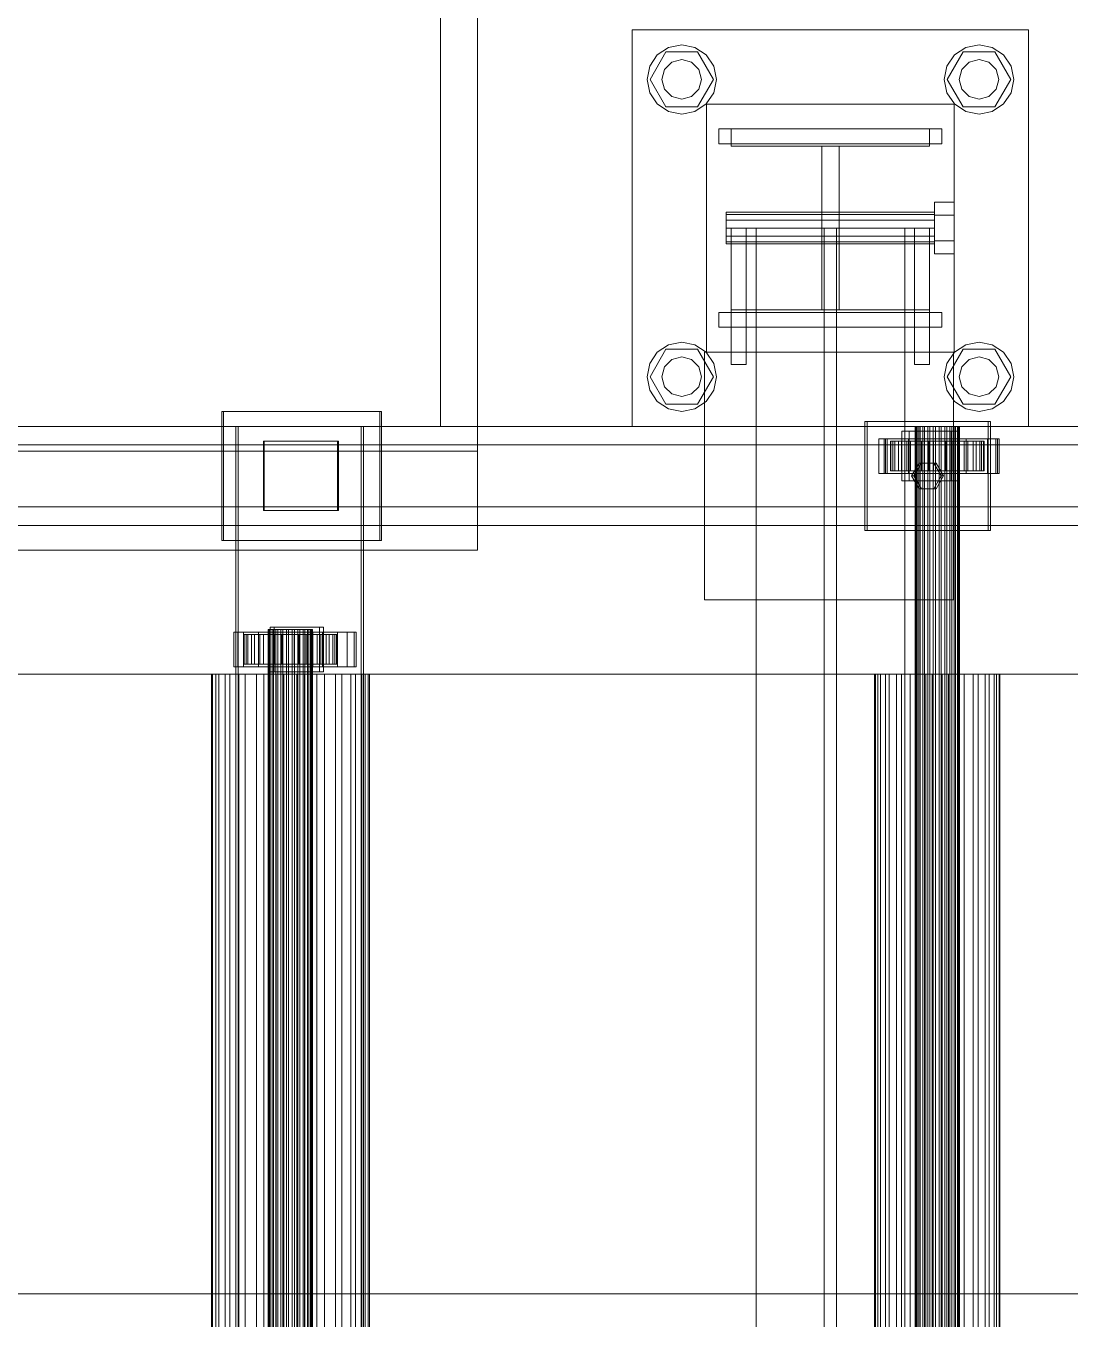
# Model space of a CAD drawing. Header units: millimetres. Extents: x -1970 to 34302, y -65268 to 6837.
# Drawn here: x 27851 to 28272, y -18010 to -17488 of the extents above; entities that cross this region are included whole.
import ezdxf

# ---------------------------------------------------------------- set-up
doc = ezdxf.new("R2010")
doc.units = ezdxf.units.MM
doc.layers.add('superior_C05', color=7, linetype='Continuous', lineweight=0)
doc.layers.add('superior_C07', color=7, linetype='Continuous', lineweight=0)

msp = doc.modelspace()

# ---------------------------------------------------------------- linework, layer by layer
at = {"layer": 'superior_C05'}
for p, q in [((28033.187, -17430), (28033.187, -17700)), ((28018.187, -17479.289), (28018.187, -17494.443)), ((28018.187, -17494.443), (28018.187, -17511.732)), ((28018.187, -17511.732), (28018.187, -17530.491)), ((28018.187, -17530.491), (28018.187, -17550)), ((28018.187, -17550), (28018.187, -17569.509)), ((28018.187, -17569.509), (28018.187, -17588.268)), ((28018.187, -17588.268), (28018.187, -17605.557)), ((28018.187, -17605.557), (28018.187, -17620.711)), ((28018.187, -17620.711), (28018.187, -17633.147)), ((28018.187, -17633.147), (28018.187, -17642.388)), ((28018.187, -17642.388), (28018.187, -17648.079)), ((28018.187, -17650), (27738.187, -17650)), ((28018.187, -17648.079), (28018.187, -17650)), ((27108.187, -17660), (28033.187, -17660)), ((28033.187, -17660), (28033.187, -17700)), ((28033.187, -17700), (27108.187, -17700)), ((28033.187, -17700), (27523.187, -17700))]:
    msp.add_line(p, q, dxfattribs=at)
at = {"layer": 'superior_C07'}
for p, q in [((28095.57, -17650), (28095.57, -17490)), ((28095.57, -17490), (28255.57, -17490)), ((28255.57, -17490), (28255.57, -17650)), ((28110.212, -17497.066), (28115.57, -17496)), ((28115.57, -17496), (28120.928, -17497.066)), ((28230.212, -17497.066), (28235.57, -17496)), ((28235.57, -17496), (28240.928, -17497.066)), ((28102.636, -17504.642), (28105.671, -17500.101)), ((28102.77, -17510), (28109.17, -17498.915)), ((28105.671, -17500.101), (28110.212, -17497.066)), ((28109.17, -17498.915), (28121.97, -17498.915)), ((28120.928, -17497.066), (28125.47, -17500.101)), ((28121.97, -17498.915), (28128.37, -17510)), ((28125.47, -17500.101), (28128.504, -17504.642)), ((28222.636, -17504.642), (28225.671, -17500.101)), ((28222.77, -17510), (28229.17, -17498.915)), ((28225.671, -17500.101), (28230.212, -17497.066)), ((28229.17, -17498.915), (28241.97, -17498.915)), ((28240.928, -17497.066), (28245.47, -17500.101)), ((28241.97, -17498.915), (28248.37, -17510)), ((28245.47, -17500.101), (28248.504, -17504.642)), ((28101.57, -17510), (28102.636, -17504.642)), ((28107.57, -17510), (28108.642, -17506)), ((28108.642, -17506), (28111.57, -17503.072)), ((28111.57, -17503.072), (28115.57, -17502)), ((28115.57, -17502), (28119.57, -17503.072)), ((28119.57, -17503.072), (28122.498, -17506)), ((28122.498, -17506), (28123.57, -17510)), ((28128.504, -17504.642), (28129.57, -17510)), ((28221.57, -17510), (28222.636, -17504.642)), ((28227.57, -17510), (28228.642, -17506)), ((28228.642, -17506), (28231.57, -17503.072)), ((28231.57, -17503.072), (28235.57, -17502)), ((28235.57, -17502), (28239.57, -17503.072)), ((28239.57, -17503.072), (28242.498, -17506)), ((28242.498, -17506), (28243.57, -17510)), ((28248.504, -17504.642), (28249.57, -17510)), ((28102.636, -17515.358), (28101.57, -17510)), ((28109.17, -17521.085), (28102.77, -17510)), ((28108.642, -17514), (28107.57, -17510)), ((28128.37, -17510), (28121.97, -17521.085)), ((28123.57, -17510), (28122.498, -17514)), ((28129.57, -17510), (28128.504, -17515.358)), ((28222.636, -17515.358), (28221.57, -17510)), ((28229.17, -17521.085), (28222.77, -17510)), ((28228.642, -17514), (28227.57, -17510)), ((28248.37, -17510), (28241.97, -17521.085)), ((28243.57, -17510), (28242.498, -17514)), ((28249.57, -17510), (28248.504, -17515.358)), ((28105.671, -17519.899), (28102.636, -17515.358)), ((28111.57, -17516.928), (28108.642, -17514)), ((28115.57, -17518), (28111.57, -17516.928)), ((28119.57, -17516.928), (28115.57, -17518)), ((28122.498, -17514), (28119.57, -17516.928)), ((28128.504, -17515.358), (28125.47, -17519.899)), ((28225.671, -17519.899), (28222.636, -17515.358)), ((28231.57, -17516.928), (28228.642, -17514)), ((28235.57, -17518), (28231.57, -17516.928)), ((28239.57, -17516.928), (28235.57, -17518)), ((28242.498, -17514), (28239.57, -17516.928)), ((28248.504, -17515.358), (28245.47, -17519.899)), ((28110.212, -17522.934), (28105.671, -17519.899)), ((28121.97, -17521.085), (28109.17, -17521.085)), ((28125.47, -17519.899), (28120.928, -17522.934)), ((28125.57, -17620), (28125.57, -17520)), ((28125.57, -17520), (28225.57, -17520)), ((28225.57, -17520), (28225.57, -17620)), ((28230.212, -17522.934), (28225.671, -17519.899)), ((28241.97, -17521.085), (28229.17, -17521.085)), ((28245.47, -17519.899), (28240.928, -17522.934)), ((28115.57, -17524), (28110.212, -17522.934)), ((28120.928, -17522.934), (28115.57, -17524)), ((28235.57, -17524), (28230.212, -17522.934)), ((28240.928, -17522.934), (28235.57, -17524)), ((28130.57, -17530), (28220.57, -17530)), ((28130.57, -17536), (28130.57, -17530)), ((28135.57, -17537), (28135.57, -17530)), ((28135.57, -17530), (28215.57, -17530)), ((28215.57, -17530), (28215.57, -17537)), ((28220.57, -17536), (28220.57, -17530)), ((28130.57, -17536), (28220.57, -17536)), ((28215.57, -17537), (28135.57, -17537)), ((28172.07, -17603), (28172.07, -17537)), ((28172.07, -17537), (28179.07, -17537)), ((28179.07, -17537), (28179.07, -17603)), ((28133.57, -17564.457), (28133.57, -17563.6)), ((28217.57, -17563.6), (28133.57, -17563.6)), ((28217.57, -17564.8), (28217.57, -17559.6)), ((28225.57, -17559.6), (28217.57, -17559.6)), ((28217.57, -17563.6), (28217.57, -17564.457)), ((28225.57, -17559.6), (28225.57, -17564.8)), ((28133.57, -17564.457), (28133.57, -17566.8)), ((28133.57, -17564.457), (28217.57, -17564.457)), ((28133.57, -17566.8), (28133.57, -17570)), ((28133.57, -17566.8), (28217.57, -17566.8)), ((28217.57, -17564.457), (28217.57, -17566.8)), ((28217.57, -17564.8), (28217.57, -17575.2)), ((28217.57, -17564.8), (28225.57, -17564.8)), ((28217.57, -17566.8), (28217.57, -17570)), ((28225.57, -17564.8), (28225.57, -17575.2)), ((28133.57, -17570), (28133.57, -17573.2)), ((28133.57, -17570), (28217.57, -17570)), ((28133.57, -17573.2), (28133.57, -17575.543)), ((28133.57, -17573.2), (28217.57, -17573.2)), ((28135.57, -17570), (28135.57, -17625)), ((28135.57, -17570), (28141.57, -17570)), ((28141.57, -17570), (28141.57, -17625)), ((28205.57, -17570), (28145.57, -17570)), ((28145.57, -17570), (28145.57, -18430)), ((28178.07, -17570), (28173.07, -17570)), ((28173.07, -17570), (28173.07, -18430)), ((28178.07, -18430), (28178.07, -17570)), ((28205.57, -18430), (28205.57, -17570)), ((28209.57, -17570), (28209.57, -17625)), ((28209.57, -17570), (28215.57, -17570)), ((28215.57, -17570), (28215.57, -17625)), ((28217.57, -17570), (28217.57, -17573.2)), ((28217.57, -17573.2), (28217.57, -17575.543)), ((28133.57, -17575.543), (28133.57, -17576.4)), ((28133.57, -17575.543), (28217.57, -17575.543)), ((28133.57, -17576.4), (28217.57, -17576.4)), ((28217.57, -17575.2), (28217.57, -17580.4)), ((28217.57, -17575.2), (28225.57, -17575.2)), ((28217.57, -17575.543), (28217.57, -17576.4)), ((28225.57, -17575.2), (28225.57, -17580.4)), ((28217.57, -17580.4), (28225.57, -17580.4)), ((28130.57, -17604), (28220.57, -17604)), ((28130.57, -17610), (28130.57, -17604)), ((28135.57, -17610), (28135.57, -17603)), ((28135.57, -17603), (28215.57, -17603)), ((28179.07, -17603), (28172.07, -17603)), ((28215.57, -17603), (28215.57, -17610)), ((28220.57, -17610), (28220.57, -17604)), ((28130.57, -17610), (28220.57, -17610)), ((28215.57, -17610), (28135.57, -17610)), ((28110.212, -17617.066), (28115.57, -17616)), ((28115.57, -17616), (28120.928, -17617.066)), ((28230.212, -17617.066), (28235.57, -17616)), ((28235.57, -17616), (28240.928, -17617.066)), ((28102.636, -17624.642), (28105.671, -17620.101)), ((28102.77, -17630), (28109.17, -17618.915)), ((28105.671, -17620.101), (28110.212, -17617.066)), ((28109.17, -17618.915), (28121.97, -17618.915)), ((28120.928, -17617.066), (28125.47, -17620.101)), ((28121.97, -17618.915), (28128.37, -17630)), ((28124.741, -17720), (28124.741, -17620)), ((28124.741, -17620), (28225.212, -17620)), ((28125.47, -17620.101), (28128.504, -17624.642)), ((28225.57, -17620), (28125.57, -17620)), ((28222.636, -17624.642), (28225.671, -17620.101)), ((28222.77, -17630), (28229.17, -17618.915)), ((28225.212, -17620), (28225.212, -17720)), ((28225.671, -17620.101), (28230.212, -17617.066)), ((28229.17, -17618.915), (28241.97, -17618.915)), ((28240.928, -17617.066), (28245.47, -17620.101)), ((28241.97, -17618.915), (28248.37, -17630)), ((28245.47, -17620.101), (28248.504, -17624.642)), ((28101.57, -17630), (28102.636, -17624.642)), ((28107.57, -17630), (28108.642, -17626)), ((28108.642, -17626), (28111.57, -17623.072)), ((28111.57, -17623.072), (28115.57, -17622)), ((28115.57, -17622), (28119.57, -17623.072)), ((28119.57, -17623.072), (28122.498, -17626)), ((28122.498, -17626), (28123.57, -17630)), ((28128.504, -17624.642), (28129.57, -17630)), ((28135.57, -17625), (28141.57, -17625)), ((28209.57, -17625), (28215.57, -17625)), ((28221.57, -17630), (28222.636, -17624.642)), ((28227.57, -17630), (28228.642, -17626)), ((28228.642, -17626), (28231.57, -17623.072)), ((28231.57, -17623.072), (28235.57, -17622)), ((28235.57, -17622), (28239.57, -17623.072)), ((28239.57, -17623.072), (28242.498, -17626)), ((28242.498, -17626), (28243.57, -17630)), ((28248.504, -17624.642), (28249.57, -17630)), ((28102.636, -17635.358), (28101.57, -17630)), ((28109.17, -17641.085), (28102.77, -17630)), ((28108.642, -17634), (28107.57, -17630)), ((28128.37, -17630), (28121.97, -17641.085)), ((28123.57, -17630), (28122.498, -17634)), ((28129.57, -17630), (28128.504, -17635.358)), ((28222.636, -17635.358), (28221.57, -17630)), ((28229.17, -17641.085), (28222.77, -17630)), ((28228.642, -17634), (28227.57, -17630)), ((28248.37, -17630), (28241.97, -17641.085)), ((28243.57, -17630), (28242.498, -17634)), ((28249.57, -17630), (28248.504, -17635.358)), ((28105.671, -17639.899), (28102.636, -17635.358)), ((28111.57, -17636.928), (28108.642, -17634)), ((28115.57, -17638), (28111.57, -17636.928)), ((28119.57, -17636.928), (28115.57, -17638)), ((28122.498, -17634), (28119.57, -17636.928)), ((28128.504, -17635.358), (28125.47, -17639.899)), ((28225.671, -17639.899), (28222.636, -17635.358)), ((28231.57, -17636.928), (28228.642, -17634)), ((28235.57, -17638), (28231.57, -17636.928)), ((28239.57, -17636.928), (28235.57, -17638)), ((28242.498, -17634), (28239.57, -17636.928)), ((28248.504, -17635.358), (28245.47, -17639.899)), ((28110.212, -17642.934), (28105.671, -17639.899)), ((28121.97, -17641.085), (28109.17, -17641.085)), ((28125.47, -17639.899), (28120.928, -17642.934)), ((28230.212, -17642.934), (28225.671, -17639.899)), ((28241.97, -17641.085), (28229.17, -17641.085)), ((28245.47, -17639.899), (28240.928, -17642.934)), ((27993.753, -17644), (27929.96, -17644)), ((27929.96, -17644), (27929.96, -17696)), ((27930.604, -17644), (27929.96, -17644)), ((27930.604, -17696), (27930.604, -17644)), ((27930.604, -17644), (27994.396, -17644)), ((27993.753, -17696), (27993.753, -17644)), ((27993.753, -17644), (27994.396, -17644)), ((27994.396, -17644), (27994.396, -17696)), ((28115.57, -17644), (28110.212, -17642.934)), ((28120.928, -17642.934), (28115.57, -17644)), ((28235.57, -17644), (28230.212, -17642.934)), ((28240.928, -17642.934), (28235.57, -17644)), ((28809.503, -17650), (27613.393, -17650)), ((27616.612, -17650), (28812.721, -17650)), ((28823.429, -17650), (27621.687, -17650)), ((27622.801, -17650), (28824.543, -17650)), ((27986.209, -17650), (27935.573, -17650)), ((27935.573, -17650), (27935.573, -18350)), ((27936.539, -17650), (27935.573, -17650)), ((27936.539, -18350), (27936.539, -17650)), ((27936.539, -17650), (27987.174, -17650)), ((27986.209, -18350), (27986.209, -17650)), ((27986.209, -17650), (27987.174, -17650)), ((27987.174, -17650), (27987.174, -18350)), ((28255.57, -17650), (28095.57, -17650)), ((28239.264, -17648), (28189.426, -17648)), ((28189.426, -17648), (28189.426, -17692)), ((28190.391, -17648), (28189.426, -17648)), ((28190.391, -17692), (28190.391, -17648)), ((28190.391, -17648), (28240.229, -17648)), ((28224.312, -17652), (28204.377, -17652)), ((28204.377, -17652), (28204.377, -17672)), ((28207.386, -17652), (28204.377, -17652)), ((28207.386, -17672), (28207.386, -17652)), ((28207.386, -17652), (28227.322, -17652)), ((28209.869, -17650), (28209.751, -17650)), ((28209.751, -17650), (28210.244, -17650)), ((28209.751, -18350), (28209.751, -17650)), ((28210.591, -17650), (28209.869, -17650)), ((28209.869, -18350), (28209.869, -17650)), ((28210.244, -17650), (28211.315, -17650)), ((28210.244, -18350), (28210.244, -17650)), ((28211.866, -17650), (28210.591, -17650)), ((28210.591, -18350), (28210.591, -17650)), ((28211.315, -17650), (28212.89, -17650)), ((28211.315, -18350), (28211.315, -17650)), ((28213.609, -17650), (28211.866, -17650)), ((28211.866, -18350), (28211.866, -17650)), ((28212.89, -17650), (28214.863, -17650)), ((28212.89, -18350), (28212.89, -17650)), ((28215.7, -17650), (28213.609, -17650)), ((28213.609, -18350), (28213.609, -17650)), ((28214.863, -17650), (28217.099, -17650)), ((28214.863, -18350), (28214.863, -17650)), ((28217.998, -17650), (28215.7, -17650)), ((28215.7, -18350), (28215.7, -17650)), ((28217.099, -17650), (28219.446, -17650)), ((28217.099, -18350), (28217.099, -17650)), ((28220.344, -17650), (28217.998, -17650)), ((28217.998, -18350), (28217.998, -17650)), ((28219.446, -17650), (28221.743, -17650)), ((28219.446, -18350), (28219.446, -17650)), ((28222.58, -17650), (28220.344, -17650)), ((28220.344, -18350), (28220.344, -17650)), ((28221.743, -17650), (28223.834, -17650)), ((28221.743, -18350), (28221.743, -17650)), ((28224.553, -17650), (28222.58, -17650)), ((28222.58, -18350), (28222.58, -17650)), ((28223.834, -17650), (28225.577, -17650)), ((28223.834, -18350), (28223.834, -17650)), ((28224.312, -17672), (28224.312, -17652)), ((28224.312, -17652), (28227.322, -17652)), ((28226.129, -17650), (28224.553, -17650)), ((28224.553, -18350), (28224.553, -17650)), ((28225.577, -17650), (28226.853, -17650)), ((28225.577, -18350), (28225.577, -17650)), ((28227.199, -17650), (28226.129, -17650)), ((28226.129, -18350), (28226.129, -17650)), ((28226.853, -17650), (28227.574, -17650)), ((28226.853, -18350), (28226.853, -17650)), ((28227.693, -17650), (28227.199, -17650)), ((28227.199, -18350), (28227.199, -17650)), ((28227.322, -17652), (28227.322, -17672)), ((28227.574, -17650), (28227.693, -17650)), ((28227.574, -18350), (28227.574, -17650)), ((28227.693, -17650), (28227.693, -18350)), ((28239.264, -17692), (28239.264, -17648)), ((28239.264, -17648), (28240.229, -17648)), ((28240.229, -17648), (28240.229, -17692)), ((28808.79, -17657.5), (27619.922, -17657.5)), ((27624.566, -17657.5), (28813.434, -17657.5)), ((27976.647, -17656), (27946.744, -17656)), ((27946.744, -17656), (27946.744, -17684)), ((27947.066, -17656), (27946.744, -17656)), ((27947.066, -17684), (27947.066, -17656)), ((27947.066, -17656), (27976.969, -17656)), ((27976.647, -17684), (27976.647, -17656)), ((27976.647, -17656), (27976.969, -17656)), ((27976.969, -17656), (27976.969, -17684)), ((28207.065, -17655), (28195.103, -17655)), ((28195.103, -17655), (28195.103, -17669)), ((28198.483, -17655), (28195.103, -17655)), ((28243.095, -17655), (28197.245, -17655)), ((28197.245, -17655), (28197.245, -17669)), ((28197.888, -17655), (28197.245, -17655)), ((28197.888, -17669), (28197.888, -17655)), ((28197.888, -17655), (28243.739, -17655)), ((28198.483, -17669), (28198.483, -17655)), ((28198.483, -17655), (28210.444, -17655)), ((28200.033, -17656), (28199.783, -17656)), ((28199.783, -17656), (28209.751, -17656)), ((28199.783, -17668), (28199.783, -17656)), ((28199.783, -17656), (28200.824, -17656)), ((28201.556, -17656), (28200.033, -17656)), ((28200.033, -17656), (28209.869, -17656)), ((28200.033, -17668), (28200.033, -17656)), ((28200.824, -17656), (28210.244, -17656)), ((28200.824, -17668), (28200.824, -17656)), ((28200.824, -17656), (28203.085, -17656)), ((28204.249, -17656), (28201.556, -17656)), ((28201.556, -17656), (28210.591, -17656)), ((28201.556, -17668), (28201.556, -17656)), ((28203.085, -17656), (28211.315, -17656)), ((28203.085, -17668), (28203.085, -17656)), ((28203.085, -17656), (28206.411, -17656)), ((28207.929, -17656), (28204.249, -17656)), ((28204.249, -17656), (28211.866, -17656)), ((28204.249, -17668), (28204.249, -17656)), ((28206.411, -17656), (28212.89, -17656)), ((28206.411, -17668), (28206.411, -17656)), ((28206.411, -17656), (28210.576, -17656)), ((28207.065, -17669), (28207.065, -17655)), ((28207.065, -17655), (28210.444, -17655)), ((28212.343, -17656), (28207.929, -17656)), ((28207.929, -17656), (28213.609, -17656)), ((28207.929, -17668), (28207.929, -17656)), ((28209.751, -17656), (28209.869, -17656)), ((28209.751, -17656), (28209.751, -17668)), ((28210.244, -17656), (28209.751, -17656)), ((28209.869, -17656), (28210.591, -17656)), ((28209.869, -17656), (28209.869, -17668)), ((28210.244, -17656), (28210.244, -17668)), ((28211.315, -17656), (28210.244, -17656)), ((28210.444, -17655), (28210.444, -17669)), ((28210.576, -17656), (28214.863, -17656)), ((28210.576, -17668), (28210.576, -17656)), ((28210.576, -17656), (28215.297, -17656)), ((28210.591, -17656), (28211.866, -17656)), ((28210.591, -17656), (28210.591, -17668)), ((28211.315, -17656), (28211.315, -17668)), ((28212.89, -17656), (28211.315, -17656)), ((28211.866, -17656), (28213.609, -17656)), ((28211.866, -17656), (28211.866, -17668)), ((28217.193, -17656), (28212.343, -17656)), ((28212.343, -17656), (28215.7, -17656)), ((28212.343, -17668), (28212.343, -17656)), ((28212.89, -17656), (28212.89, -17668)), ((28214.863, -17656), (28212.89, -17656)), ((28213.609, -17656), (28215.7, -17656)), ((28213.609, -17656), (28213.609, -17668)), ((28214.863, -17656), (28214.863, -17668)), ((28217.099, -17656), (28214.863, -17656)), ((28215.297, -17656), (28217.099, -17656)), ((28215.297, -17668), (28215.297, -17656)), ((28215.297, -17656), (28220.25, -17656)), ((28215.7, -17656), (28217.998, -17656)), ((28215.7, -17656), (28215.7, -17668)), ((28217.099, -17656), (28217.099, -17668)), ((28219.446, -17656), (28217.099, -17656)), ((28222.147, -17656), (28217.193, -17656)), ((28217.193, -17656), (28217.998, -17656)), ((28217.193, -17668), (28217.193, -17656)), ((28217.998, -17656), (28220.344, -17656)), ((28217.998, -17656), (28217.998, -17668)), ((28220.25, -17656), (28219.446, -17656)), ((28219.446, -17656), (28219.446, -17668)), ((28221.743, -17656), (28219.446, -17656)), ((28220.25, -17668), (28220.25, -17656)), ((28220.25, -17656), (28225.1, -17656)), ((28222.147, -17656), (28220.344, -17656)), ((28220.344, -17656), (28222.58, -17656)), ((28220.344, -17656), (28220.344, -17668)), ((28225.1, -17656), (28221.743, -17656)), ((28221.743, -17656), (28221.743, -17668)), ((28223.834, -17656), (28221.743, -17656)), ((28226.867, -17656), (28222.147, -17656)), ((28222.147, -17668), (28222.147, -17656)), ((28226.867, -17656), (28222.58, -17656)), ((28222.58, -17656), (28224.553, -17656)), ((28222.58, -17656), (28222.58, -17668)), ((28229.515, -17656), (28223.834, -17656)), ((28223.834, -17656), (28223.834, -17668)), ((28225.577, -17656), (28223.834, -17656)), ((28231.032, -17656), (28224.553, -17656)), ((28224.553, -17656), (28226.129, -17656)), ((28224.553, -17656), (28224.553, -17668)), ((28225.1, -17668), (28225.1, -17656)), ((28225.1, -17656), (28229.515, -17656)), ((28233.194, -17656), (28225.577, -17656)), ((28225.577, -17656), (28225.577, -17668)), ((28226.853, -17656), (28225.577, -17656)), ((28234.359, -17656), (28226.129, -17656)), ((28226.129, -17656), (28227.199, -17656)), ((28226.129, -17656), (28226.129, -17668)), ((28235.887, -17656), (28226.853, -17656)), ((28226.853, -17656), (28226.853, -17668)), ((28227.574, -17656), (28226.853, -17656)), ((28231.032, -17656), (28226.867, -17656)), ((28226.867, -17668), (28226.867, -17656)), ((28238.961, -17655), (28227, -17655)), ((28227, -17655), (28227, -17669)), ((28230.379, -17655), (28227, -17655)), ((28236.619, -17656), (28227.199, -17656)), ((28227.199, -17656), (28227.693, -17656)), ((28227.199, -17656), (28227.199, -17668)), ((28237.411, -17656), (28227.574, -17656)), ((28227.574, -17656), (28227.574, -17668)), ((28227.693, -17656), (28227.574, -17656)), ((28227.693, -17656), (28237.66, -17656)), ((28227.693, -17668), (28227.693, -17656)), ((28229.515, -17668), (28229.515, -17656)), ((28229.515, -17656), (28233.194, -17656)), ((28230.379, -17669), (28230.379, -17655)), ((28230.379, -17655), (28242.34, -17655)), ((28234.359, -17656), (28231.032, -17656)), ((28231.032, -17668), (28231.032, -17656)), ((28233.194, -17668), (28233.194, -17656)), ((28233.194, -17656), (28235.887, -17656)), ((28236.619, -17656), (28234.359, -17656)), ((28234.359, -17668), (28234.359, -17656)), ((28235.887, -17668), (28235.887, -17656)), ((28235.887, -17656), (28237.411, -17656)), ((28237.66, -17656), (28236.619, -17656)), ((28236.619, -17668), (28236.619, -17656)), ((28237.411, -17668), (28237.411, -17656)), ((28237.411, -17656), (28237.66, -17656)), ((28237.66, -17656), (28237.66, -17668)), ((28238.961, -17669), (28238.961, -17655)), ((28238.961, -17655), (28242.34, -17655)), ((28242.34, -17655), (28242.34, -17669)), ((28243.095, -17669), (28243.095, -17655)), ((28243.095, -17655), (28243.739, -17655)), ((28243.739, -17655), (28243.739, -17669)), ((28209.751, -17668), (28199.783, -17668)), ((28199.783, -17668), (28200.033, -17668)), ((28200.824, -17668), (28199.783, -17668)), ((28209.869, -17668), (28200.033, -17668)), ((28200.033, -17668), (28201.556, -17668)), ((28210.244, -17668), (28200.824, -17668)), ((28203.085, -17668), (28200.824, -17668)), ((28210.591, -17668), (28201.556, -17668)), ((28201.556, -17668), (28204.249, -17668)), ((28211.315, -17668), (28203.085, -17668)), ((28206.411, -17668), (28203.085, -17668)), ((28211.866, -17668), (28204.249, -17668)), ((28204.249, -17668), (28207.929, -17668)), ((28212.89, -17668), (28206.411, -17668)), ((28210.576, -17668), (28206.411, -17668)), ((28213.609, -17668), (28207.929, -17668)), ((28207.929, -17668), (28212.343, -17668)), ((28208.364, -17670), (28211.354, -17664.804)), ((28212.32, -17664.804), (28209.33, -17670)), ((28209.869, -17668), (28209.751, -17668)), ((28209.751, -17668), (28210.244, -17668)), ((28210.591, -17668), (28209.869, -17668)), ((28210.244, -17668), (28211.315, -17668)), ((28214.863, -17668), (28210.576, -17668)), ((28215.297, -17668), (28210.576, -17668)), ((28211.866, -17668), (28210.591, -17668)), ((28211.315, -17668), (28212.89, -17668)), ((28211.354, -17664.804), (28217.335, -17664.804)), ((28212.32, -17664.804), (28211.354, -17664.804)), ((28213.609, -17668), (28211.866, -17668)), ((28218.301, -17664.804), (28212.32, -17664.804)), ((28215.7, -17668), (28212.343, -17668)), ((28212.343, -17668), (28217.193, -17668)), ((28212.89, -17668), (28214.863, -17668)), ((28215.7, -17668), (28213.609, -17668)), ((28214.863, -17668), (28217.099, -17668)), ((28217.099, -17668), (28215.297, -17668)), ((28220.25, -17668), (28215.297, -17668)), ((28217.998, -17668), (28215.7, -17668)), ((28217.099, -17668), (28219.446, -17668)), ((28217.998, -17668), (28217.193, -17668)), ((28217.193, -17668), (28222.147, -17668)), ((28217.335, -17664.804), (28220.325, -17670)), ((28218.301, -17664.804), (28217.335, -17664.804)), ((28220.344, -17668), (28217.998, -17668)), ((28221.291, -17670), (28218.301, -17664.804)), ((28219.446, -17668), (28220.25, -17668)), ((28219.446, -17668), (28221.743, -17668)), ((28225.1, -17668), (28220.25, -17668)), ((28222.58, -17668), (28220.344, -17668)), ((28220.344, -17668), (28222.147, -17668)), ((28221.743, -17668), (28225.1, -17668)), ((28221.743, -17668), (28223.834, -17668)), ((28222.147, -17668), (28226.867, -17668)), ((28224.553, -17668), (28222.58, -17668)), ((28222.58, -17668), (28226.867, -17668)), ((28223.834, -17668), (28229.515, -17668)), ((28223.834, -17668), (28225.577, -17668)), ((28226.129, -17668), (28224.553, -17668)), ((28224.553, -17668), (28231.032, -17668)), ((28229.515, -17668), (28225.1, -17668)), ((28225.577, -17668), (28233.194, -17668)), ((28225.577, -17668), (28226.853, -17668)), ((28227.199, -17668), (28226.129, -17668)), ((28226.129, -17668), (28234.359, -17668)), ((28226.853, -17668), (28235.887, -17668)), ((28226.853, -17668), (28227.574, -17668)), ((28226.867, -17668), (28231.032, -17668)), ((28227.693, -17668), (28227.199, -17668)), ((28227.199, -17668), (28236.619, -17668)), ((28227.574, -17668), (28237.411, -17668)), ((28227.574, -17668), (28227.693, -17668)), ((28237.66, -17668), (28227.693, -17668)), ((28233.194, -17668), (28229.515, -17668)), ((28231.032, -17668), (28234.359, -17668)), ((28235.887, -17668), (28233.194, -17668)), ((28234.359, -17668), (28236.619, -17668)), ((28237.411, -17668), (28235.887, -17668)), ((28236.619, -17668), (28237.66, -17668)), ((28237.66, -17668), (28237.411, -17668)), ((28195.103, -17669), (28207.065, -17669)), ((28195.103, -17669), (28198.483, -17669)), ((28197.245, -17669), (28243.095, -17669)), ((28197.245, -17669), (28197.888, -17669)), ((28243.739, -17669), (28197.888, -17669)), ((28210.444, -17669), (28198.483, -17669)), ((28204.377, -17672), (28224.312, -17672)), ((28204.377, -17672), (28207.386, -17672)), ((28210.444, -17669), (28207.065, -17669)), ((28227.322, -17672), (28207.386, -17672)), ((28211.354, -17675.196), (28208.364, -17670)), ((28208.364, -17670), (28209.33, -17670)), ((28209.33, -17670), (28212.32, -17675.196)), ((28220.325, -17670), (28217.335, -17675.196)), ((28218.301, -17675.196), (28221.291, -17670)), ((28221.291, -17670), (28220.325, -17670)), ((28227.322, -17672), (28224.312, -17672)), ((28227, -17669), (28238.961, -17669)), ((28227, -17669), (28230.379, -17669)), ((28242.34, -17669), (28230.379, -17669)), ((28242.34, -17669), (28238.961, -17669)), ((28243.739, -17669), (28243.095, -17669)), ((28217.335, -17675.196), (28211.354, -17675.196)), ((28212.32, -17675.196), (28211.354, -17675.196)), ((28212.32, -17675.196), (28218.301, -17675.196)), ((28218.301, -17675.196), (28217.335, -17675.196)), ((27619.922, -17682.5), (28808.79, -17682.5)), ((27624.566, -17682.5), (28813.434, -17682.5)), ((27946.744, -17684), (27976.647, -17684)), ((27946.744, -17684), (27947.066, -17684)), ((27976.969, -17684), (27947.066, -17684)), ((27976.969, -17684), (27976.647, -17684)), ((27613.393, -17690), (28809.503, -17690)), ((27616.612, -17690), (28812.721, -17690)), ((27621.687, -17690), (28823.429, -17690)), ((27622.801, -17690), (28824.543, -17690)), ((28189.426, -17692), (28239.264, -17692)), ((28189.426, -17692), (28190.391, -17692)), ((28240.229, -17692), (28190.391, -17692)), ((28240.229, -17692), (28239.264, -17692)), ((27929.96, -17696), (27993.753, -17696)), ((27929.96, -17696), (27930.604, -17696)), ((27994.396, -17696), (27930.604, -17696)), ((27994.396, -17696), (27993.753, -17696)), ((28225.212, -17720), (28124.741, -17720)), ((27969.41, -17731), (27949.475, -17731)), ((27949.475, -17731), (27949.475, -17749)), ((27951.004, -17731), (27949.475, -17731)), ((27951.004, -17749), (27951.004, -17731)), ((27951.004, -17731), (27970.939, -17731)), ((27969.41, -17749), (27969.41, -17731)), ((27969.41, -17731), (27970.939, -17731)), ((27970.939, -17731), (27970.939, -17749)), ((27944.777, -17733), (27934.81, -17733)), ((27934.81, -17733), (27934.81, -17747)), ((27938.672, -17733), (27934.81, -17733)), ((27983.365, -17733), (27935.52, -17733)), ((27935.52, -17733), (27935.52, -17747)), ((27936.325, -17733), (27935.52, -17733)), ((27936.325, -17747), (27936.325, -17733)), ((27936.325, -17733), (27984.169, -17733)), ((27938.903, -17734), (27938.654, -17734)), ((27938.654, -17734), (27948.621, -17734)), ((27938.654, -17746), (27938.654, -17734)), ((27938.654, -17734), (27939.695, -17734)), ((27938.672, -17747), (27938.672, -17733)), ((27938.672, -17733), (27948.639, -17733)), ((27940.427, -17734), (27938.903, -17734)), ((27938.903, -17734), (27948.739, -17734)), ((27938.903, -17746), (27938.903, -17734)), ((27939.695, -17734), (27949.114, -17734)), ((27939.695, -17746), (27939.695, -17734)), ((27939.695, -17734), (27941.955, -17734)), ((27943.12, -17734), (27940.427, -17734)), ((27940.427, -17734), (27949.461, -17734)), ((27940.427, -17746), (27940.427, -17734)), ((27941.955, -17734), (27950.185, -17734)), ((27941.955, -17746), (27941.955, -17734)), ((27941.955, -17734), (27945.282, -17734)), ((27946.799, -17734), (27943.12, -17734)), ((27943.12, -17734), (27950.737, -17734)), ((27943.12, -17746), (27943.12, -17734)), ((27944.777, -17747), (27944.777, -17733)), ((27944.777, -17733), (27948.639, -17733)), ((27945.282, -17734), (27951.761, -17734)), ((27945.282, -17746), (27945.282, -17734)), ((27945.282, -17734), (27949.447, -17734)), ((27951.214, -17734), (27946.799, -17734)), ((27946.799, -17734), (27952.48, -17734)), ((27946.799, -17746), (27946.799, -17734)), ((27948.739, -17732), (27948.621, -17732)), ((27948.621, -17732), (27949.114, -17732)), ((27948.621, -18268), (27948.621, -17732)), ((27948.621, -17734), (27948.739, -17734)), ((27948.621, -17734), (27948.621, -17746)), ((27949.114, -17734), (27948.621, -17734)), ((27948.639, -17733), (27948.639, -17747)), ((27949.461, -17732), (27948.739, -17732)), ((27948.739, -18268), (27948.739, -17732)), ((27948.739, -17734), (27949.461, -17734)), ((27948.739, -17734), (27948.739, -17746)), ((27949.114, -17732), (27950.185, -17732)), ((27949.114, -18268), (27949.114, -17732)), ((27949.114, -17734), (27949.114, -17746)), ((27950.185, -17734), (27949.114, -17734)), ((27949.447, -17734), (27953.734, -17734)), ((27949.447, -17746), (27949.447, -17734)), ((27949.447, -17734), (27954.167, -17734)), ((27950.737, -17732), (27949.461, -17732)), ((27949.461, -18268), (27949.461, -17732)), ((27949.461, -17734), (27950.737, -17734)), ((27949.461, -17734), (27949.461, -17746)), ((27950.185, -17732), (27951.761, -17732)), ((27950.185, -18268), (27950.185, -17732)), ((27950.185, -17734), (27950.185, -17746)), ((27951.761, -17734), (27950.185, -17734)), ((27952.48, -17732), (27950.737, -17732)), ((27950.737, -18268), (27950.737, -17732)), ((27950.737, -17734), (27952.48, -17734)), ((27950.737, -17734), (27950.737, -17746)), ((27956.063, -17734), (27951.214, -17734)), ((27951.214, -17734), (27954.571, -17734)), ((27951.214, -17746), (27951.214, -17734)), ((27951.761, -17732), (27953.734, -17732)), ((27951.761, -18268), (27951.761, -17732)), ((27951.761, -17734), (27951.761, -17746)), ((27953.734, -17734), (27951.761, -17734)), ((27954.571, -17732), (27952.48, -17732)), ((27952.48, -18268), (27952.48, -17732)), ((27952.48, -17734), (27954.571, -17734)), ((27952.48, -17734), (27952.48, -17746)), ((27953.734, -17732), (27955.97, -17732)), ((27953.734, -18268), (27953.734, -17732)), ((27953.734, -17734), (27953.734, -17746)), ((27955.97, -17734), (27953.734, -17734)), ((27954.167, -17734), (27955.97, -17734)), ((27954.167, -17746), (27954.167, -17734)), ((27954.167, -17734), (27959.121, -17734)), ((27956.868, -17732), (27954.571, -17732)), ((27954.571, -18268), (27954.571, -17732)), ((27954.571, -17734), (27956.868, -17734)), ((27954.571, -17734), (27954.571, -17746)), ((27955.97, -17732), (27958.316, -17732)), ((27955.97, -18268), (27955.97, -17732)), ((27955.97, -17734), (27955.97, -17746)), ((27958.316, -17734), (27955.97, -17734)), ((27961.017, -17734), (27956.063, -17734)), ((27956.063, -17734), (27956.868, -17734)), ((27956.063, -17746), (27956.063, -17734)), ((27959.214, -17732), (27956.868, -17732)), ((27956.868, -18268), (27956.868, -17732)), ((27956.868, -17734), (27959.214, -17734)), ((27956.868, -17734), (27956.868, -17746)), ((27958.316, -17732), (27960.613, -17732)), ((27958.316, -18268), (27958.316, -17732)), ((27959.121, -17734), (27958.316, -17734)), ((27958.316, -17734), (27958.316, -17746)), ((27960.613, -17734), (27958.316, -17734)), ((27959.121, -17746), (27959.121, -17734)), ((27959.121, -17734), (27963.97, -17734)), ((27961.45, -17732), (27959.214, -17732)), ((27959.214, -18268), (27959.214, -17732)), ((27961.017, -17734), (27959.214, -17734)), ((27959.214, -17734), (27961.45, -17734)), ((27959.214, -17734), (27959.214, -17746)), ((27960.613, -17732), (27962.705, -17732)), ((27960.613, -18268), (27960.613, -17732)), ((27963.97, -17734), (27960.613, -17734)), ((27960.613, -17734), (27960.613, -17746)), ((27962.705, -17734), (27960.613, -17734)), ((27965.737, -17734), (27961.017, -17734)), ((27961.017, -17746), (27961.017, -17734)), ((27963.423, -17732), (27961.45, -17732)), ((27961.45, -18268), (27961.45, -17732)), ((27965.737, -17734), (27961.45, -17734)), ((27961.45, -17734), (27963.423, -17734)), ((27961.45, -17734), (27961.45, -17746)), ((27962.705, -17732), (27964.447, -17732)), ((27962.705, -18268), (27962.705, -17732)), ((27968.385, -17734), (27962.705, -17734)), ((27962.705, -17734), (27962.705, -17746)), ((27964.447, -17734), (27962.705, -17734)), ((27964.999, -17732), (27963.423, -17732)), ((27963.423, -18268), (27963.423, -17732)), ((27969.903, -17734), (27963.423, -17734)), ((27963.423, -17734), (27964.999, -17734)), ((27963.423, -17734), (27963.423, -17746)), ((27963.97, -17746), (27963.97, -17734)), ((27963.97, -17734), (27968.385, -17734)), ((27964.447, -17732), (27965.723, -17732)), ((27964.447, -18268), (27964.447, -17732)), ((27972.065, -17734), (27964.447, -17734)), ((27964.447, -17734), (27964.447, -17746)), ((27965.723, -17734), (27964.447, -17734)), ((27966.07, -17732), (27964.999, -17732)), ((27964.999, -18268), (27964.999, -17732)), ((27973.229, -17734), (27964.999, -17734)), ((27964.999, -17734), (27966.07, -17734)), ((27964.999, -17734), (27964.999, -17746)), ((27965.723, -17732), (27966.445, -17732)), ((27965.723, -18268), (27965.723, -17732)), ((27974.758, -17734), (27965.723, -17734)), ((27965.723, -17734), (27965.723, -17746)), ((27966.445, -17734), (27965.723, -17734)), ((27969.903, -17734), (27965.737, -17734)), ((27965.737, -17746), (27965.737, -17734)), ((27966.563, -17732), (27966.07, -17732)), ((27966.07, -18268), (27966.07, -17732)), ((27975.489, -17734), (27966.07, -17734)), ((27966.07, -17734), (27966.563, -17734)), ((27966.07, -17734), (27966.07, -17746)), ((27966.445, -17732), (27966.563, -17732)), ((27966.445, -18268), (27966.445, -17732)), ((27976.281, -17734), (27966.445, -17734)), ((27966.445, -17734), (27966.445, -17746)), ((27966.563, -17734), (27966.445, -17734)), ((27966.563, -17732), (27966.563, -18268)), ((27966.563, -17734), (27976.53, -17734)), ((27966.563, -17746), (27966.563, -17734)), ((27976.673, -17733), (27966.706, -17733)), ((27966.706, -17733), (27966.706, -17747)), ((27970.568, -17733), (27966.706, -17733)), ((27968.385, -17746), (27968.385, -17734)), ((27968.385, -17734), (27972.065, -17734)), ((27973.229, -17734), (27969.903, -17734)), ((27969.903, -17746), (27969.903, -17734)), ((27970.568, -17747), (27970.568, -17733)), ((27970.568, -17733), (27980.535, -17733)), ((27972.065, -17746), (27972.065, -17734)), ((27972.065, -17734), (27974.758, -17734)), ((27975.489, -17734), (27973.229, -17734)), ((27973.229, -17746), (27973.229, -17734)), ((27974.758, -17746), (27974.758, -17734)), ((27974.758, -17734), (27976.281, -17734)), ((27976.53, -17734), (27975.489, -17734)), ((27975.489, -17746), (27975.489, -17734)), ((27976.281, -17746), (27976.281, -17734)), ((27976.281, -17734), (27976.53, -17734)), ((27976.53, -17734), (27976.53, -17746)), ((27976.673, -17747), (27976.673, -17733)), ((27976.673, -17733), (27980.535, -17733)), ((27980.535, -17733), (27980.535, -17747)), ((27983.365, -17747), (27983.365, -17733)), ((27983.365, -17733), (27984.169, -17733)), ((27984.169, -17733), (27984.169, -17747)), ((27948.621, -17746), (27938.654, -17746)), ((27938.654, -17746), (27938.903, -17746)), ((27939.695, -17746), (27938.654, -17746)), ((27948.739, -17746), (27938.903, -17746)), ((27938.903, -17746), (27940.427, -17746)), ((27949.114, -17746), (27939.695, -17746)), ((27941.955, -17746), (27939.695, -17746)), ((27949.461, -17746), (27940.427, -17746)), ((27940.427, -17746), (27943.12, -17746)), ((27950.185, -17746), (27941.955, -17746)), ((27945.282, -17746), (27941.955, -17746)), ((27950.737, -17746), (27943.12, -17746)), ((27943.12, -17746), (27946.799, -17746)), ((27951.761, -17746), (27945.282, -17746)), ((27949.447, -17746), (27945.282, -17746)), ((27952.48, -17746), (27946.799, -17746)), ((27946.799, -17746), (27951.214, -17746)), ((27948.739, -17746), (27948.621, -17746)), ((27948.621, -17746), (27949.114, -17746)), ((27949.461, -17746), (27948.739, -17746)), ((27949.114, -17746), (27950.185, -17746)), ((27953.734, -17746), (27949.447, -17746)), ((27954.167, -17746), (27949.447, -17746)), ((27950.737, -17746), (27949.461, -17746)), ((27950.185, -17746), (27951.761, -17746)), ((27952.48, -17746), (27950.737, -17746)), ((27954.571, -17746), (27951.214, -17746)), ((27951.214, -17746), (27956.063, -17746)), ((27951.761, -17746), (27953.734, -17746)), ((27954.571, -17746), (27952.48, -17746)), ((27953.734, -17746), (27955.97, -17746)), ((27955.97, -17746), (27954.167, -17746)), ((27959.121, -17746), (27954.167, -17746)), ((27956.868, -17746), (27954.571, -17746)), ((27955.97, -17746), (27958.316, -17746)), ((27956.868, -17746), (27956.063, -17746)), ((27956.063, -17746), (27961.017, -17746)), ((27959.214, -17746), (27956.868, -17746)), ((27958.316, -17746), (27959.121, -17746)), ((27958.316, -17746), (27960.613, -17746)), ((27963.97, -17746), (27959.121, -17746)), ((27961.45, -17746), (27959.214, -17746)), ((27959.214, -17746), (27961.017, -17746)), ((27960.613, -17746), (27963.97, -17746)), ((27960.613, -17746), (27962.705, -17746)), ((27961.017, -17746), (27965.737, -17746)), ((27963.423, -17746), (27961.45, -17746)), ((27961.45, -17746), (27965.737, -17746)), ((27962.705, -17746), (27968.385, -17746)), ((27962.705, -17746), (27964.447, -17746)), ((27964.999, -17746), (27963.423, -17746)), ((27963.423, -17746), (27969.903, -17746)), ((27968.385, -17746), (27963.97, -17746)), ((27964.447, -17746), (27972.065, -17746)), ((27964.447, -17746), (27965.723, -17746)), ((27966.07, -17746), (27964.999, -17746)), ((27964.999, -17746), (27973.229, -17746)), ((27965.723, -17746), (27974.758, -17746)), ((27965.723, -17746), (27966.445, -17746)), ((27965.737, -17746), (27969.903, -17746)), ((27966.563, -17746), (27966.07, -17746)), ((27966.07, -17746), (27975.489, -17746)), ((27966.445, -17746), (27976.281, -17746)), ((27966.445, -17746), (27966.563, -17746)), ((27976.53, -17746), (27966.563, -17746)), ((27972.065, -17746), (27968.385, -17746)), ((27969.903, -17746), (27973.229, -17746)), ((27974.758, -17746), (27972.065, -17746)), ((27973.229, -17746), (27975.489, -17746)), ((27976.281, -17746), (27974.758, -17746)), ((27975.489, -17746), (27976.53, -17746)), ((27976.53, -17746), (27976.281, -17746)), ((27605.669, -17750), (27954.535, -17750)), ((27955.017, -17750), (27606.152, -17750)), ((27618.221, -17750), (31954.118, -17750)), ((31954.52, -17750), (27618.623, -17750)), ((27926.116, -17750), (27925.696, -17750)), ((27925.696, -17750), (27927.449, -17750)), ((27925.696, -18250), (27925.696, -17750)), ((27928.682, -17750), (27926.116, -17750)), ((27926.116, -18250), (27926.116, -17750)), ((27927.449, -17750), (27931.256, -17750)), ((27927.449, -18250), (27927.449, -17750)), ((27933.217, -17750), (27928.682, -17750)), ((27928.682, -18250), (27928.682, -17750)), ((27931.256, -17750), (27936.859, -17750)), ((27931.256, -18250), (27931.256, -17750)), ((27939.414, -17750), (27933.217, -17750)), ((27933.217, -18250), (27933.217, -17750)), ((27934.81, -17747), (27944.777, -17747)), ((27934.81, -17747), (27938.672, -17747)), ((27935.52, -17747), (27983.365, -17747)), ((27935.52, -17747), (27936.325, -17747)), ((27984.169, -17747), (27936.325, -17747)), ((27936.859, -17750), (27943.874, -17750)), ((27936.859, -18250), (27936.859, -17750)), ((27948.639, -17747), (27938.672, -17747)), ((27946.85, -17750), (27939.414, -17750)), ((27939.414, -18250), (27939.414, -17750)), ((27943.874, -17750), (27951.824, -17750)), ((27943.874, -18250), (27943.874, -17750)), ((27948.639, -17747), (27944.777, -17747)), ((27955.017, -17750), (27946.85, -17750)), ((27946.85, -18250), (27946.85, -17750)), ((27949.475, -17749), (27969.41, -17749)), ((27951.004, -17749), (27949.475, -17749)), ((27970.939, -17749), (27951.004, -17749)), ((27951.824, -17750), (27960.167, -17750)), ((27951.824, -18250), (27951.824, -17750)), ((27954.535, -17750), (27954.535, -18000)), ((27954.535, -17750), (27955.017, -17750)), ((27954.535, -17750), (28931.357, -17750)), ((27955.017, -18000), (27955.017, -17750)), ((28931.84, -17750), (27955.017, -17750)), ((27963.36, -17750), (27955.017, -17750)), ((27955.017, -18250), (27955.017, -17750)), ((27960.167, -17750), (27968.334, -17750)), ((27960.167, -18250), (27960.167, -17750)), ((27971.31, -17750), (27963.36, -17750)), ((27963.36, -18250), (27963.36, -17750)), ((27966.706, -17747), (27976.673, -17747)), ((27966.706, -17747), (27970.568, -17747)), ((27968.334, -17750), (27975.77, -17750)), ((27968.334, -18250), (27968.334, -17750)), ((27970.939, -17749), (27969.41, -17749)), ((27980.535, -17747), (27970.568, -17747)), ((27978.326, -17750), (27971.31, -17750)), ((27971.31, -18250), (27971.31, -17750)), ((27975.77, -17750), (27981.967, -17750)), ((27975.77, -18250), (27975.77, -17750)), ((27980.535, -17747), (27976.673, -17747)), ((27983.928, -17750), (27978.326, -17750)), ((27978.326, -18250), (27978.326, -17750)), ((27981.967, -17750), (27986.502, -17750)), ((27981.967, -18250), (27981.967, -17750)), ((27984.169, -17747), (27983.365, -17747)), ((27987.735, -17750), (27983.928, -17750)), ((27983.928, -18250), (27983.928, -17750)), ((27986.502, -17750), (27989.068, -17750)), ((27986.502, -18250), (27986.502, -17750)), ((27989.488, -17750), (27987.735, -17750)), ((27987.735, -18250), (27987.735, -17750)), ((27989.068, -17750), (27989.488, -17750)), ((27989.068, -18250), (27989.068, -17750)), ((27989.488, -17750), (27989.488, -18250)), ((28193.738, -17750), (28193.404, -17750)), ((28193.404, -17750), (28194.796, -17750)), ((28193.404, -18250), (28193.404, -17750)), ((28195.774, -17750), (28193.738, -17750)), ((28193.738, -18250), (28193.738, -17750)), ((28194.796, -17750), (28197.818, -17750)), ((28194.796, -18250), (28194.796, -17750)), ((28199.374, -17750), (28195.774, -17750)), ((28195.774, -18250), (28195.774, -17750)), ((28197.818, -17750), (28202.265, -17750)), ((28197.818, -18250), (28197.818, -17750)), ((28204.293, -17750), (28199.374, -17750)), ((28199.374, -18250), (28199.374, -17750)), ((28202.265, -17750), (28207.833, -17750)), ((28202.265, -18250), (28202.265, -17750)), ((28210.195, -17750), (28204.293, -17750)), ((28204.293, -18250), (28204.293, -17750)), ((28207.833, -17750), (28214.143, -17750)), ((28207.833, -18250), (28207.833, -17750)), ((28216.678, -17750), (28210.195, -17750)), ((28210.195, -18250), (28210.195, -17750)), ((28214.143, -17750), (28220.765, -17750)), ((28214.143, -18250), (28214.143, -17750)), ((28223.3, -17750), (28216.678, -17750)), ((28216.678, -18250), (28216.678, -17750)), ((28220.765, -17750), (28227.248, -17750)), ((28220.765, -18250), (28220.765, -17750)), ((28229.611, -17750), (28223.3, -17750)), ((28223.3, -18250), (28223.3, -17750)), ((28227.248, -17750), (28233.15, -17750)), ((28227.248, -18250), (28227.248, -17750)), ((28235.179, -17750), (28229.611, -17750)), ((28229.611, -18250), (28229.611, -17750)), ((28233.15, -17750), (28238.069, -17750)), ((28233.15, -18250), (28233.15, -17750)), ((28239.626, -17750), (28235.179, -17750)), ((28235.179, -18250), (28235.179, -17750)), ((28238.069, -17750), (28241.669, -17750)), ((28238.069, -18250), (28238.069, -17750)), ((28242.648, -17750), (28239.626, -17750)), ((28239.626, -18250), (28239.626, -17750)), ((28241.669, -17750), (28243.706, -17750)), ((28241.669, -18250), (28241.669, -17750)), ((28244.039, -17750), (28242.648, -17750)), ((28242.648, -18250), (28242.648, -17750)), ((28243.706, -17750), (28244.039, -17750)), ((28243.706, -18250), (28243.706, -17750)), ((28244.039, -17750), (28244.039, -18250)), ((27605.669, -18000), (27954.535, -18000)), ((27955.017, -18000), (27606.152, -18000)), ((27954.535, -18000), (27954.535, -18250)), ((27954.535, -18000), (28931.357, -18000)), ((27955.017, -18250), (27955.017, -18000)), ((28931.84, -18000), (27955.017, -18000))]:
    msp.add_line(p, q, dxfattribs=at)

doc.saveas('drawing.dxf')
